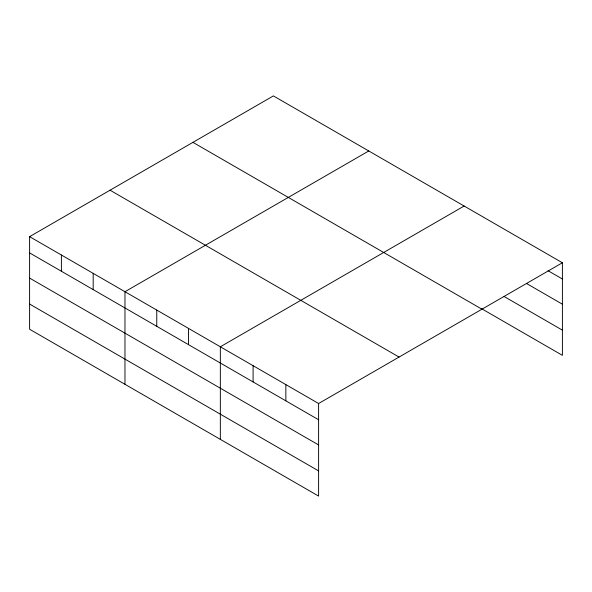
<?xml version="1.0" encoding="UTF-8"?>
<svg xmlns="http://www.w3.org/2000/svg" width="592" height="592" viewBox="0 0 592 592"><rect width="100%" height="100%" fill="white"/><g stroke="black" fill="none" stroke-linecap="round" stroke-linejoin="round"><path stroke-width="0.89" d="M29.6 236.652L318.607 403.515L318.607 496.096L29.6 329.241L29.6 236.652L273.393 95.904L562.4 262.759L562.4 355.348L481.71 308.765M368.764 150.967L124.971 291.715L124.971 384.304M464.135 206.031L220.342 346.779L220.342 439.368M318.607 403.515L562.4 262.759M548.022 270.699L562.4 279.002M526.451 283.442L562.4 304.199M504.081 296.481L562.4 330.151M192.94 142.346L481.947 309.209M110.053 190.202L399.06 357.065M29.6 252.895L318.607 419.758M29.6 278.092L318.607 444.947M29.6 304.051L318.607 470.906M285.855 384.6L285.855 400.843M253.102 365.693L253.102 381.936M188.552 328.427L188.552 344.67M156.762 310.075L156.762 326.318M93.181 273.363L93.181 289.606M61.39 255.011L61.39 271.254"/></g></svg>
